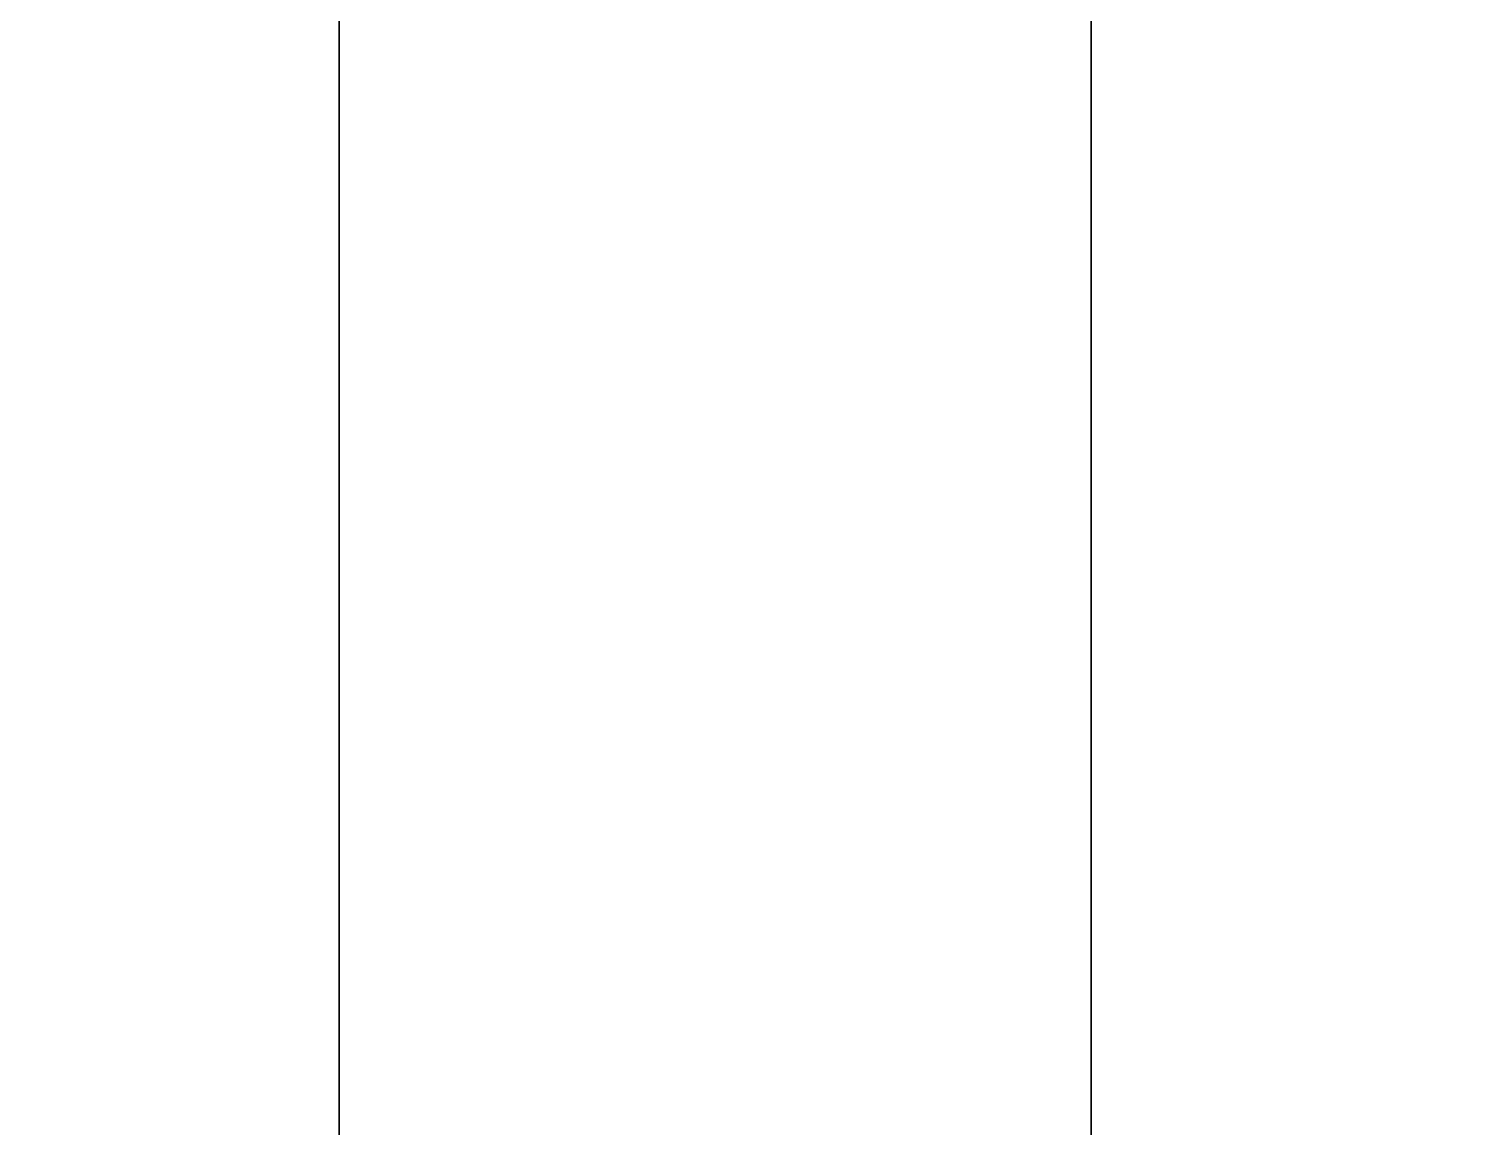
# Model space of a CAD drawing. Extents: x -152 to 154, y -106 to 95.
# Drawn here: x -4.35 to 18.15, y 43.24 to 60.4 of the extents above; entities that cross this region are included whole.
import ezdxf

# ---------------------------------------------------------------- set-up
doc = ezdxf.new("R2010")
doc.units = 0
for name, color, linetype in [('GROUND1', 253, 'CONTINUOUS'), ('ROOF1', 37, 'CONTINUOUS'), ('ROOF2', 59, 'CONTINUOUS'), ('WALL', 254, 'CONTINUOUS')]:
    doc.layers.add(name, color=color, linetype=linetype)

msp = doc.modelspace()

# ---------------------------------------------------------------- linework, layer by layer
at = {"layer": 'GROUND1', "invisible_edges": 8}
for points in [[(-151.5, 95, -0.075062), (-151.5, -80, -0.075062), (153.5, 95, -0.075062)], [(-151.5, -80, -0.075062), (-56.949997, -80, -0.075062), (153.5, 95, -0.075062)], [(-56.949997, -80, -0.075062), (-56.949997, -106, -0.075062), (153.5, 95, -0.075062)], [(153.5, 95, -0.075062), (-56.949997, -106, -0.075062), (58.949997, -80, -0.075062)]]:
    msp.add_3dface(points, dxfattribs=at)
at = {"layer": 'ROOF1'}
for points in [[(-81.527527, 10, 135.704529), (0.5, 10, 135.704529), (0.5, 70, 105.704536), (-126.5, 70, 105.704536)], [(0.5, 70, 105.704536), (0.5, 10, 135.704529), (82.527527, 10, 135.704529), (127.5, 70, 105.704536)]]:
    msp.add_3dface(points, dxfattribs=at)
at = {"layer": 'ROOF2'}
msp.add_3dface([(132.100006, -55.5, 107.236023), (132.100006, 73.800003, 107.236023), (-130, 73.800003, 107.236023), (-130, -55.5, 107.236023)], dxfattribs=at)
at = {"layer": 'WALL'}
for points in [[(12.25, 0.668549, 134), (12.25, 70.668549, 134.23999), (-10.25, 70.668549, 134.23999), (-10.25, 0.668549, 134)], [(12.25, 70.668549, 104.32), (12.25, 70.668549, 134.23999), (12.25, 0.668549, 134), (12.25, 0.668549, 100)], [(12.25, 0.668549, 134), (12.25, 70.668549, 134.23999), (12.25, 70.668549, 104.32), (12.25, 0.668549, 100)], [(37.753738, 0.668549, 134), (37.753738, 70.668549, 134.23999), (12.25, 70.668549, 134.23999), (12.25, 0.668549, 134)], [(12.25, 1.462074, 135.097687), (12.25, 69.875015, 135.097687), (-10.25, 69.875015, 135.097687), (-10.25, 1.462074, 135.097687)], [(36.889587, 1.462074, 135.097687), (36.889587, 69.875015, 135.097687), (12.25, 69.875015, 135.097687), (12.25, 1.462074, 135.097687)]]:
    msp.add_3dface(points, dxfattribs=at)

doc.saveas('drawing.dxf')
